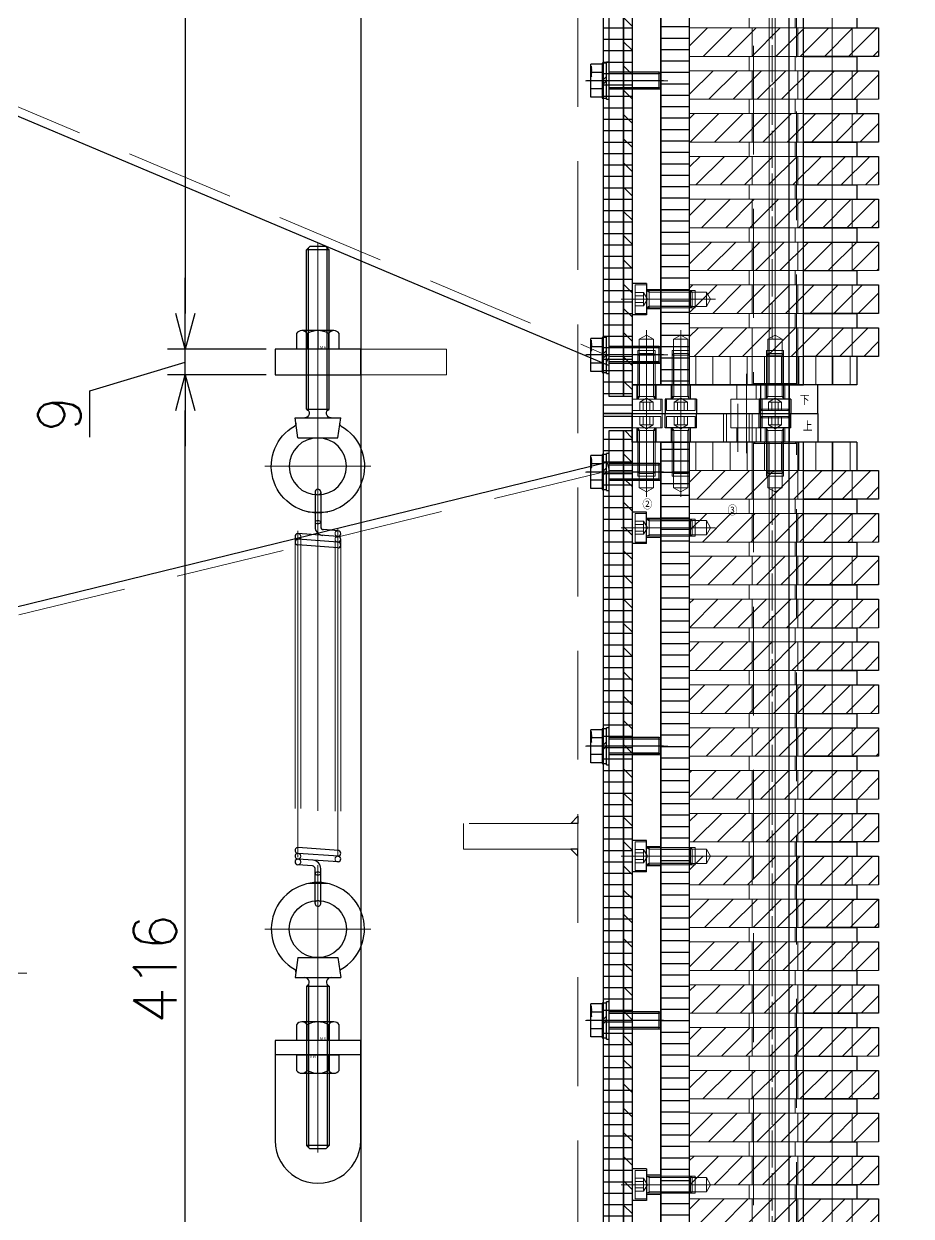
# Model space of a CAD drawing. Header units: millimetres. Extents: x -16130 to 36813, y -8099 to 27484.
# Drawn here: x 16681.5 to 16992, y 19494.7 to 19912.1 of the extents above; entities that cross this region are included whole.
import ezdxf

# ---------------------------------------------------------------- set-up
doc = ezdxf.new("R2010")
doc.units = ezdxf.units.MM
doc.header["$LTSCALE"] = 6
doc.header["$PDMODE"] = 99
doc.header["$PDSIZE"] = 1
for name, pattern in [('CENTER2', [28.575, 19.05, -3.175, 3.175, -3.175]), ('HIDDEN', [9.525, 6.35, -3.175]), ('PHANTOM2', [31.75, 15.875, -3.175, 3.175, -3.175, 3.175, -3.175])]:
    doc.linetypes.add(name, pattern=pattern)
for name, color, linetype, lineweight in [('04_HIDDEN', 2, 'HIDDEN', 13), ('05_CENTER', 4, 'CENTER2', 13), ('06_PHANTOM', 2, 'PHANTOM2', 13), ('08_DIM', 3, 'Continuous', 13)]:
    doc.layers.add(name, color=color, linetype=linetype, lineweight=lineweight)
doc.layers.add('10_DRAFT', color=8, linetype='Continuous', lineweight=0, plot=False)
doc.styles.add('KANJI0', font='txt.shx', dxfattribs={"width": 0.9, "height": 30, "bigfont": 'bigfont'})
doc.styles.add('KSS_TXT', font='txt.shx', dxfattribs={"bigfont": 'extfont2.shx'})
doc.styles.add('KSS_TXT_L', font='txt.shx', dxfattribs={"height": 3, "bigfont": 'extfont2.shx'})
doc.dimstyles.new('KSS_DIM', dxfattribs={"dimtxt": 3, "dimasz": 2.5, "dimexe": 1.25, "dimexo": 0.625, "dimtad": 1, "dimdsep": 46, "dimtxsty": 'KSS_TXT', "dimblk": 'OPEN30', "dimcen": 0, "dimazin": 2, "dimtfac": 0.75, "dimtmove": 0, "dimatfit": 3, "dimldrblk": 'OPEN30', "dimfxl": 1, "dimtolj": 1, "dimarcsym": 0})

# ---------------------------------------------------------------- blocks, each defined once
blk = doc.blocks.new('A$C4AB33B9E_1_1')
at = {"color": 0}
for p, q in [((6.5, 5), (6.5, 10)), ((17.5, 5), (17.5, 10)), ((39.5, 5), (39.5, 10)), ((50.5, 5), (50.5, 10)), ((17.5, 5), (6.5, 5)), ((50.5, 5), (39.5, 5))]:
    blk.add_line(p, q, dxfattribs=at)
blk.add_lwpolyline([(-5, 10), (60, 10), (60, 0), (-5, 0)], close=True, dxfattribs=at)
at = {"layer": '04_HIDDEN'}
for p, q in [((5.5, 5), (5.5, 10)), ((27, 10), (27, 0)), ((28, 10), (28, 0)), ((36, 10), (36, 0)), ((37, 10), (37, 0)), ((5.5, 5), (-5, 5)), ((-3.4, 0), (-3.4, 5)), ((3.4, 0), (3.4, 5)), ((8.6, 0), (8.6, 5)), ((15.4, 0), (15.4, 5)), ((41.6, 0), (41.6, 5)), ((48.4, 0), (48.4, 5))]:
    blk.add_line(p, q, dxfattribs=at)
at = {"layer": '04_HIDDEN', "color": 9}
for p, q in [((39.9, 0), (39.9, 10)), ((50.1, 0), (50.1, 10))]:
    blk.add_line(p, q, dxfattribs=at)
at = {"layer": '05_CENTER'}
for p, q in [((0, 13.86), (0, -3.86)), ((12, 13.86), (12, -3.86)), ((32, 13.39), (32, -3.39)), ((45, 13.86), (45, -3.86))]:
    blk.add_line(p, q, dxfattribs=at)
at = {"layer": '10_DRAFT'}
for p, q in [((35, 13.86), (35, -3.86)), ((29.5, 5), (29.5, 10)), ((40.5, 5), (40.5, 10)), ((40.5, 5), (29.5, 5)), ((31.6, 0), (31.6, 5)), ((38.4, 0), (38.4, 5))]:
    blk.add_line(p, q, dxfattribs=at)
at = {"layer": '10_DRAFT', "style": 'KSS_TXT'}
blk.add_text('上', height=3, dxfattribs=at).set_placement((54.69, 3.84))
blk = doc.blocks.new('A$C60976C3F_1_1')
at = {"color": 0}
for p, q in [((-50.5, 5), (-50.5, 10)), ((-39.5, 5), (-39.5, 10)), ((-17.5, 5), (-17.5, 10)), ((-6.5, 5), (-6.5, 10)), ((-50.5, 5), (-39.5, 5)), ((-17.5, 5), (-6.5, 5))]:
    blk.add_line(p, q, dxfattribs=at)
blk.add_lwpolyline([(5, 10), (-60, 10), (-60, 0), (5, 0)], close=True, dxfattribs=at)
at = {"layer": '04_HIDDEN', "color": 9}
for p, q in [((-50.1, 0), (-50.1, 10)), ((-39.9, 0), (-39.9, 10))]:
    blk.add_line(p, q, dxfattribs=at)
at = {"layer": '04_HIDDEN'}
for p, q in [((-5.5, 5), (-5.5, 10)), ((-48.4, 0), (-48.4, 5)), ((-41.6, 0), (-41.6, 5)), ((-15.4, 0), (-15.4, 5)), ((-8.6, 0), (-8.6, 5)), ((-5.5, 5), (5, 5)), ((-3.4, 0), (-3.4, 5)), ((3.4, 0), (3.4, 5))]:
    blk.add_line(p, q, dxfattribs=at)
at = {"layer": '05_CENTER'}
for p, q in [((-45, 13.86), (-45, -3.86)), ((-12, 13.86), (-12, -3.86)), ((0, 13.86), (0, -3.86))]:
    blk.add_line(p, q, dxfattribs=at)
at = {"layer": '10_DRAFT'}
for p, q in [((-35, 13.86), (-35, -3.86)), ((-40.5, 5), (-40.5, 10)), ((-29.5, 5), (-29.5, 10)), ((-40.5, 5), (-29.5, 5)), ((-38.4, 0), (-38.4, 5)), ((-31.6, 0), (-31.6, 5))]:
    blk.add_line(p, q, dxfattribs=at)
at = {"layer": '10_DRAFT', "style": 'KSS_TXT'}
blk.add_text('下', height=3, rotation=180, dxfattribs=at).set_placement((-53.62, 7))
blk = doc.blocks.new('A$C5D937532_1_1')
at = {"color": 0}
blk.add_lwpolyline([(-43, -405), (7, -405), (7, 0), (-43, 0)], close=True, dxfattribs=at)
at = {"layer": '04_HIDDEN'}
for p, q in [((-39, 0), (-39, -12)), ((-38.5, 0), (-38.5, -16)), ((-33.5, 0), (-33.5, -16)), ((-33, 0), (-33, -12)), ((-6, 0), (-6, -12)), ((-5.5, 0), (-5.5, -16)), ((-0.5, 0), (-0.5, -16)), ((0, 0), (0, -12)), ((-33, -12), (-39, -12)), ((0, -12), (-6, -12)), ((-36, -17.44), (-38.5, -16)), ((-33.5, -16), (-38.5, -16)), ((-33.5, -16), (-36, -17.44)), ((-3, -17.44), (-5.5, -16)), ((-0.5, -16), (-5.5, -16)), ((-0.5, -16), (-3, -17.44)), ((-43, -27), (-31, -27)), ((-43, -27.5), (-27, -27.5)), ((-31, -27), (-31, -33)), ((-27, -27.5), (-25.56, -30)), ((-27, -27.5), (-27, -32.5)), ((-43, -32.5), (-27, -32.5)), ((-43, -33), (-31, -33)), ((-25.56, -30), (-27, -32.5)), ((-43, -142), (-31, -142)), ((-43, -142.5), (-27, -142.5)), ((-31, -142), (-31, -148)), ((-27, -142.5), (-25.56, -145)), ((-27, -142.5), (-27, -147.5)), ((-25.56, -145), (-27, -147.5)), ((-43, -147.5), (-27, -147.5)), ((-43, -148), (-31, -148)), ((-43, -257), (-31, -257)), ((-43, -257.5), (-27, -257.5)), ((-31, -257), (-31, -263)), ((-27, -257.5), (-25.56, -260)), ((-27, -257.5), (-27, -262.5)), ((-43, -262.5), (-27, -262.5)), ((-25.56, -260), (-27, -262.5)), ((-43, -263), (-31, -263)), ((-43, -372), (-31, -372)), ((-43, -372.5), (-27, -372.5)), ((-31, -372), (-31, -378)), ((-27, -372.5), (-25.56, -375)), ((-27, -372.5), (-27, -377.5)), ((-25.56, -375), (-27, -377.5)), ((-43, -377.5), (-27, -377.5)), ((-43, -378), (-31, -378)), ((-36, -387.56), (-38.5, -389)), ((-33.5, -389), (-36, -387.56)), ((-3, -387.56), (-5.5, -389)), ((-0.5, -389), (-3, -387.56)), ((-38.5, -405), (-38.5, -389)), ((-33.5, -389), (-38.5, -389)), ((-33.5, -405), (-33.5, -389)), ((-5.5, -405), (-5.5, -389)), ((-0.5, -389), (-5.5, -389)), ((-0.5, -405), (-0.5, -389)), ((-33, -393), (-39, -393)), ((-39, -405), (-39, -393)), ((-33, -405), (-33, -393)), ((0, -393), (-6, -393)), ((-6, -405), (-6, -393)), ((0, -405), (0, -393))]:
    blk.add_line(p, q, dxfattribs=at)
at = {"layer": '05_CENTER'}
for p, q in [((-36, 2.19), (-36, -19.18)), ((-3, 2.19), (-3, -19.18)), ((-45.19, -30), (-23.82, -30)), ((-45.19, -145), (-23.82, -145)), ((-45.19, -260), (-23.82, -260)), ((-45.19, -375), (-23.82, -375)), ((-36, -407.19), (-36, -385.82)), ((-3, -407.19), (-3, -385.82))]:
    blk.add_line(p, q, dxfattribs=at)
at = {"layer": '10_DRAFT', "style": 'KSS_TXT'}
blk.add_text('③', height=3, dxfattribs=at).set_placement((-19.63, -25.64))
blk = doc.blocks.new('A$C42137086_1_1')
at = {"color": 0}
for p, q in [((0, -24.5), (-5, -24.5)), ((0, -35.5), (0, -24.5)), ((0, -35.5), (-5, -35.5)), ((0, -139.5), (-5, -139.5)), ((0, -150.5), (0, -139.5)), ((0, -150.5), (-5, -150.5)), ((0, -254.5), (-5, -254.5)), ((0, -254.5), (0, -265.5)), ((0, -265.5), (-5, -265.5)), ((0, -369.5), (-5, -369.5)), ((0, -369.5), (0, -380.5)), ((0, -380.5), (-5, -380.5))]:
    blk.add_line(p, q, dxfattribs=at)
blk.add_lwpolyline([(-5, -405), (5, -405), (5, 0), (-5, 0)], close=True, dxfattribs=at)
at = {"layer": '04_HIDDEN'}
for p, q in [((-3, 0), (-3, -12)), ((-2.5, 0), (-2.5, -16)), ((2.5, 0), (2.5, -16)), ((3, 0), (3, -12)), ((3, -12), (-3, -12)), ((0, -17.44), (-2.5, -16)), ((2.5, -16), (-2.5, -16)), ((2.5, -16), (0, -17.44)), ((5, -26.6), (0, -26.6)), ((5, -33.4), (0, -33.4)), ((5, -141.6), (0, -141.6)), ((5, -148.4), (0, -148.4)), ((5, -256.6), (0, -256.6)), ((5, -263.4), (0, -263.4)), ((5, -371.6), (0, -371.6)), ((5, -378.4), (0, -378.4)), ((-2.5, -389), (0, -387.56)), ((0, -387.56), (2.5, -389)), ((-2.5, -405), (-2.5, -389)), ((-2.5, -389), (2.5, -389)), ((2.5, -405), (2.5, -389)), ((-3, -393), (3, -393)), ((-3, -405), (-3, -393)), ((3, -405), (3, -393))]:
    blk.add_line(p, q, dxfattribs=at)
at = {"layer": '04_HIDDEN', "color": 9}
for p, q in [((-5, -7.5), (5, -7.5)), ((-5, -8), (5, -8)), ((-5, -13), (5, -13)), ((-5, -13.5), (5, -13.5)), ((-5, -103.5), (5, -103.5)), ((-5, -104), (5, -104)), ((-5, -109), (5, -109)), ((-5, -109.5), (5, -109.5)), ((-5, -199.5), (5, -199.5)), ((-5, -200), (5, -200)), ((-5, -205), (5, -205)), ((-5, -205.5), (5, -205.5)), ((-5, -295.5), (5, -295.5)), ((-5, -296), (5, -296)), ((-5, -301), (5, -301)), ((-5, -301.5), (5, -301.5)), ((-5, -391.5), (5, -391.5)), ((-5, -392), (5, -392)), ((-5, -397), (5, -397)), ((-5, -397.5), (5, -397.5))]:
    blk.add_line(p, q, dxfattribs=at)
at = {"layer": '05_CENTER'}
for p, q in [((0, 2.19), (0, -19.18)), ((-8.86, -30), (8.86, -30)), ((-8.86, -145), (8.86, -145)), ((-8.86, -260), (8.86, -260)), ((-8.86, -375), (8.86, -375)), ((0, -407.19), (0, -385.82))]:
    blk.add_line(p, q, dxfattribs=at)
at = {"layer": '05_CENTER', "color": 9}
for p, q in [((-7.5, -10.5), (7.5, -10.5)), ((-7.5, -106.5), (7.5, -106.5)), ((-7.5, -202.5), (7.5, -202.5)), ((-7.5, -298.5), (7.5, -298.5)), ((-7.5, -394.5), (7.5, -394.5))]:
    blk.add_line(p, q, dxfattribs=at)
at = {"layer": '10_DRAFT', "style": 'KSS_TXT'}
blk.add_text('②', height=3, dxfattribs=at).set_placement((-1.43, -23.54))
blk = doc.blocks.new('A$C63852907_1_1_1')
at = {"color": 0}
for p, q in [((-4.5, 9), (-5, 8.5)), ((-5, 0), (-5, 8.5)), ((-5, 8.5), (5, 8.5)), ((-4.5, 9), (4.5, 9)), ((4.5, 9), (5, 8.5)), ((5, 8.5), (5, 0)), ((-7.5, -0.5), (7.5, -0.5)), ((-7.5, -404.5), (7.5, -404.5)), ((-5, -405), (-5, -413.5)), ((5, -413.5), (5, -405)), ((-4.5, -414), (-5, -413.5)), ((-5, -413.5), (5, -413.5)), ((-4.5, -414), (4.5, -414)), ((4.5, -414), (5, -413.5))]:
    blk.add_line(p, q, dxfattribs=at)
blk.add_lwpolyline([(-7, -405), (7, -405), (7.5, -404.5), (7.5, -0.5), (7, 0), (-7, 0), (-7.5, -0.5), (-7.5, -404.5)], close=True, dxfattribs=at)
at = {"layer": '05_CENTER'}
blk.add_line((0, 12.86), (0, -417.86), dxfattribs=at)
blk = doc.blocks.new('CBS6-16b_1_1_1')
at = {"color": 0}
for p, q in [((-4, 5), (-4, -5)), ((0, 5), (-4, 5)), ((0, 5), (0, -5)), ((0, 3), (15.46, 3)), ((0.06, 3), (1, 2.46)), ((1, 3), (1, -3)), ((1, 2.46), (16, 2.46)), ((15.46, 3), (15.46, -3)), ((15.46, 3), (16, 2.46)), ((16, 2.46), (16, -2.46)), ((0, -3), (15.46, -3)), ((0.06, -3), (1, -2.46)), ((1, -2.46), (16, -2.46)), ((15.46, -3), (16, -2.46)), ((0, -5), (-4, -5))]:
    blk.add_line(p, q, dxfattribs=at)
at = {"layer": '04_HIDDEN', "color": 0}
for p, q in [((-1, 2.31), (-4, 2.31)), ((-4, 1.15), (-1, 1.15)), ((-1, 2.31), (0.33, 0)), ((-1, 2.31), (-1, -2.31)), ((-4, -1.15), (-1, -1.15)), ((-4, -2.31), (-1, -2.31)), ((0.33, 0), (-1, -2.31))]:
    blk.add_line(p, q, dxfattribs=at)
at = {"layer": '05_CENTER', "color": 0}
blk.add_line((-4.82, 0), (16.83, 0), dxfattribs=at)
blk = doc.blocks.new('A$C0825307D_1_1')
for name, p in [('A$C4AB33B9E_1_1', (5, 202.5)), ('A$C42137086_1_1', (5, 202.5)), ('A$C5D937532_1_1', (53, 202.5))]:
    blk.add_blockref(name, p)
at = {"rotation": 180}
blk.add_blockref('A$C60976C3F_1_1', (5, -202.5), dxfattribs=at)
at = {"layer": '04_HIDDEN'}
blk.add_blockref('A$C63852907_1_1_1', (50, 202.5), dxfattribs=at)
at = {"layer": '04_HIDDEN', "color": 4}
for p, rotation in [((5, 207.5), 270), ((17, 207.5), 270), ((50, 207.5), 270), ((5, -207.5), 90), ((17, -207.5), 90), ((50, -207.5), 90)]:
    blk.add_blockref('CBS6-16b_1_1_1', p, dxfattribs=dict(at, rotation=rotation))
for p in [(5, 172.5), (5, 57.5), (5, -57.5), (5, -172.5)]:
    blk.add_blockref('CBS6-16b_1_1_1', p, dxfattribs=at)
blk = doc.blocks.new('A$C75237A7E_1_1')
h = blk.add_hatch()
h.set_pattern_fill('_USER', color=3, scale=6, angle=90, pattern_type=0)
h.set_pattern_definition([(90, (-9729.3424, -24487.993), (-6, 4e-16), [])])
h.paths.add_polyline_path([(29.63, 10), (21, 10), (21, 0), (29.63, 0)])
h.paths.add_polyline_path([(21, 10), (8, 10), (8, 0), (21, 0)])
h.paths.add_polyline_path([(8, 10), (0, 10), (0, 0), (8, 0)])
h.paths.add_polyline_path([(0, 10), (-1, 10), (-1, 0), (0, 0)])
h.paths.add_polyline_path([(-1, 10), (-8, 10), (-8, 0), (-1, 0)])
h.paths.add_polyline_path([(-8, 10), (-29, 10), (-29, 0), (-8, 0)])
at = {"color": 0}
blk.add_line((21, 10), (21, 0), dxfattribs=at)
blk.add_lwpolyline([(-29, 10), (29.63, 10), (29.63, 0), (-29, 0)], close=True, dxfattribs=at)
at = {"layer": '04_HIDDEN'}
for p, q in [((-7, 10), (-7, 0)), ((9, 10), (9, 0))]:
    blk.add_line(p, q, dxfattribs=at)
at = {"layer": '04_HIDDEN', "color": 9}
blk.add_line((-1, 10), (-1, 0), dxfattribs=at)
at = {"layer": '05_CENTER'}
blk.add_line((1, 15), (1, -5), dxfattribs=at)
blk = doc.blocks.new('A$C43D50A63_1_1')
h = blk.add_hatch()
h.set_pattern_fill('_USER', color=3, scale=6, angle=45, pattern_type=0)
h.set_pattern_definition([(45, (-8147.3205, -26429.961), (-4.2426407, 4.2426407), [])])
h.paths.add_polyline_path([(-8, 10), (-29, 10), (-29, 0), (-8, 0)])
h.paths.add_polyline_path([(-1, 10), (-8, 10), (-8, 0), (-1, 0)])
h.paths.add_polyline_path([(0, 10), (-1, 10), (-1, 0), (0, 0)])
h.paths.add_polyline_path([(8, 10), (0, 10), (0, 0), (8, 0)])
h.paths.add_polyline_path([(21, 10), (8, 10), (8, 0), (21, 0)])
h.paths.add_polyline_path([(29.23, 10), (21, 10), (21, 0), (29.23, 0)])
h.paths.add_polyline_path([(37.26, 10), (29.23, 10), (29.23, 0), (37.26, 0)])
at = {"color": 0}
blk.add_line((21, 10), (21, 0), dxfattribs=at)
blk.add_lwpolyline([(-29, 10), (37.26, 10), (37.26, 0), (-29, 0)], close=True, dxfattribs=at)
at = {"layer": '04_HIDDEN'}
for p, q in [((-7, 10), (-7, 0)), ((9, 10), (9, 0))]:
    blk.add_line(p, q, dxfattribs=at)
at = {"layer": '04_HIDDEN', "color": 9}
for p, q in [((-1, 10), (-1, 0)), ((28, 10), (28, 0))]:
    blk.add_line(p, q, dxfattribs=at)
at = {"layer": '05_CENTER'}
blk.add_line((1, 15.5), (1, -5.5), dxfattribs=at)
blk = doc.blocks.new('A$C4F4128C7_1_1')
at = {"color": 0}
blk.add_line((21, 5), (21, 0), dxfattribs=at)
blk.add_lwpolyline([(-29, 5), (29.63, 5), (29.63, 0), (-29, 0)], close=True, dxfattribs=at)
at = {"layer": '04_HIDDEN'}
for p, q in [((-8, 5), (-8, 0)), ((8, 5), (8, 0))]:
    blk.add_line(p, q, dxfattribs=at)
at = {"layer": '04_HIDDEN', "color": 9}
blk.add_line((-1, 5), (-1, 0), dxfattribs=at)
at = {"layer": '05_CENTER'}
blk.add_line((0, 9), (0, -4), dxfattribs=at)
blk = doc.blocks.new('A$C574158FF_1_1_1')
h = blk.add_hatch()
h.set_pattern_fill('_USER', color=3, scale=4, pattern_type=0)
h.set_pattern_definition([(0, (112.774, 139.052), (0, 4), [])])
h.paths.add_polyline_path([(10, 0), (0, 0), (0, -405), (10, -405)])
at = {"color": 3}
blk.add_lwpolyline([(10, 0), (0, 0), (0, -405), (10, -405)], close=True, dxfattribs=at)
blk = doc.blocks.new('A$C2D3A72E1_1_1')
for p, q in [((68.63, 202.5), (50, 202.5)), ((68.63, 202.5), (68.63, 192.5)), ((50, 192.5), (76.26, 192.5)), ((76.26, 192.5), (76.26, 182.5)), ((50, 182.5), (68.63, 182.5)), ((76.26, 182.5), (50, 182.5)), ((68.63, 182.5), (68.63, 177.5)), ((50, 177.5), (76.26, 177.5)), ((76.26, 177.5), (76.26, 167.5)), ((50, 167.5), (68.63, 167.5)), ((68.63, 167.5), (68.63, 162.5)), ((50, 162.5), (76.26, 162.5)), ((76.26, 162.5), (76.26, 152.5)), ((50, 152.5), (68.63, 152.5)), ((76.26, 152.5), (50, 152.5)), ((68.63, 152.5), (68.63, 147.5)), ((50, 147.5), (76.26, 147.5)), ((76.26, 147.5), (76.26, 137.5)), ((50, 137.5), (68.63, 137.5)), ((68.63, 137.5), (68.63, 132.5)), ((50, 132.5), (76.26, 132.5)), ((76.26, 132.5), (76.26, 122.5)), ((50, 122.5), (68.63, 122.5)), ((76.26, 122.5), (50, 122.5)), ((68.63, 122.5), (68.63, 117.5)), ((50, 117.5), (76.26, 117.5)), ((76.26, 117.5), (76.26, 107.5)), ((50, 107.5), (68.63, 107.5)), ((68.63, 107.5), (68.63, 102.5)), ((50, 102.5), (76.26, 102.5)), ((76.26, 102.5), (76.26, 92.5)), ((50, 92.5), (68.63, 92.5)), ((76.26, 92.5), (50, 92.5)), ((68.63, 92.5), (68.63, 87.5)), ((50, 87.5), (76.26, 87.5)), ((76.26, 87.5), (76.26, 77.5)), ((50, 77.5), (68.63, 77.5)), ((68.63, 77.5), (68.63, 72.5)), ((50, 72.5), (76.26, 72.5)), ((76.26, 72.5), (76.26, 62.5)), ((50, 62.5), (68.63, 62.5)), ((76.26, 62.5), (50, 62.5)), ((68.63, 62.5), (68.63, 57.5)), ((50, 57.5), (76.26, 57.5)), ((76.26, 57.5), (76.26, 47.5)), ((50, 47.5), (68.63, 47.5)), ((68.63, 47.5), (68.63, 42.5)), ((50, 42.5), (76.26, 42.5)), ((76.26, 42.5), (76.26, 32.5)), ((50, 32.5), (68.63, 32.5)), ((76.26, 32.5), (50, 32.5)), ((68.63, 32.5), (68.63, 27.5)), ((50, 27.5), (76.26, 27.5)), ((76.26, 27.5), (76.26, 17.5)), ((50, 17.5), (68.63, 17.5)), ((68.63, 17.5), (68.63, 12.5)), ((50, 12.5), (76.26, 12.5)), ((76.26, 12.5), (76.26, 2.5)), ((50, 2.5), (68.63, 2.5)), ((76.26, 2.5), (50, 2.5)), ((68.63, 2.5), (68.63, -2.5)), ((50, -2.5), (76.26, -2.5)), ((76.26, -2.5), (76.26, -12.5)), ((50, -12.5), (68.63, -12.5)), ((68.63, -12.5), (68.63, -17.5)), ((50, -17.5), (76.26, -17.5)), ((76.26, -17.5), (76.26, -27.5)), ((50, -27.5), (68.63, -27.5)), ((76.26, -27.5), (50, -27.5)), ((68.63, -27.5), (68.63, -32.5)), ((50, -32.5), (76.26, -32.5)), ((76.26, -32.5), (76.26, -42.5)), ((50, -42.5), (68.63, -42.5)), ((68.63, -42.5), (68.63, -47.5)), ((50, -47.5), (76.26, -47.5)), ((76.26, -47.5), (76.26, -57.5)), ((50, -57.5), (68.63, -57.5)), ((76.26, -57.5), (50, -57.5)), ((68.63, -57.5), (68.63, -62.5)), ((50, -62.5), (76.26, -62.5)), ((76.26, -62.5), (76.26, -72.5)), ((50, -72.5), (68.63, -72.5)), ((68.63, -72.5), (68.63, -77.5)), ((50, -77.5), (76.26, -77.5)), ((76.26, -77.5), (76.26, -87.5)), ((50, -87.5), (68.63, -87.5)), ((76.26, -87.5), (50, -87.5)), ((68.63, -87.5), (68.63, -92.5)), ((50, -92.5), (76.26, -92.5)), ((76.26, -92.5), (76.26, -102.5)), ((50, -102.5), (68.63, -102.5)), ((68.63, -102.5), (68.63, -107.5)), ((50, -107.5), (76.26, -107.5)), ((76.26, -107.5), (76.26, -117.5)), ((50, -117.5), (68.63, -117.5)), ((76.26, -117.5), (50, -117.5)), ((68.63, -117.5), (68.63, -122.5)), ((50, -122.5), (76.26, -122.5)), ((76.26, -122.5), (76.26, -132.5)), ((50, -132.5), (68.63, -132.5)), ((68.63, -132.5), (68.63, -137.5)), ((50, -137.5), (76.26, -137.5)), ((76.26, -137.5), (76.26, -147.5)), ((50, -147.5), (68.63, -147.5)), ((76.26, -147.5), (50, -147.5)), ((68.63, -147.5), (68.63, -152.5)), ((50, -152.5), (76.26, -152.5)), ((76.26, -152.5), (76.26, -162.5)), ((50, -162.5), (68.63, -162.5)), ((68.63, -162.5), (68.63, -167.5)), ((50, -167.5), (76.26, -167.5)), ((76.26, -167.5), (76.26, -177.5)), ((50, -177.5), (68.63, -177.5)), ((76.26, -177.5), (50, -177.5)), ((68.63, -177.5), (68.63, -182.5)), ((50, -182.5), (76.26, -182.5)), ((76.26, -182.5), (76.26, -192.5)), ((76.26, -192.5), (50, -192.5)), ((68.63, -192.5), (68.63, -202.5)), ((68.63, -202.5), (50, -202.5))]:
    blk.add_line(p, q)
at = {"xscale": -1}
blk.add_blockref('A$C574158FF_1_1_1', (10, 202.5), dxfattribs=at)
at = {"layer": '04_HIDDEN'}
for name, p in [('A$C75237A7E_1_1', (39, 192.5)), ('A$C43D50A63_1_1', (39, 182.5)), ('A$C4F4128C7_1_1', (39, 177.5)), ('A$C43D50A63_1_1', (39, 167.5)), ('A$C4F4128C7_1_1', (39, 162.5)), ('A$C43D50A63_1_1', (39, 152.5)), ('A$C4F4128C7_1_1', (39, 147.5)), ('A$C43D50A63_1_1', (39, 137.5)), ('A$C4F4128C7_1_1', (39, 132.5)), ('A$C43D50A63_1_1', (39, 122.5)), ('A$C4F4128C7_1_1', (39, 117.5)), ('A$C43D50A63_1_1', (39, 107.5)), ('A$C4F4128C7_1_1', (39, 102.5)), ('A$C43D50A63_1_1', (39, 92.5)), ('A$C4F4128C7_1_1', (39, 87.5)), ('A$C43D50A63_1_1', (39, 77.5)), ('A$C4F4128C7_1_1', (39, 72.5)), ('A$C43D50A63_1_1', (39, 62.5)), ('A$C4F4128C7_1_1', (39, 57.5)), ('A$C43D50A63_1_1', (39, 47.5)), ('A$C4F4128C7_1_1', (39, 42.5)), ('A$C43D50A63_1_1', (39, 32.5)), ('A$C4F4128C7_1_1', (39, 27.5)), ('A$C43D50A63_1_1', (39, 17.5)), ('A$C4F4128C7_1_1', (39, 12.5)), ('A$C43D50A63_1_1', (39, 2.5)), ('A$C4F4128C7_1_1', (39, -2.5)), ('A$C43D50A63_1_1', (39, -12.5)), ('A$C4F4128C7_1_1', (39, -17.5)), ('A$C43D50A63_1_1', (39, -27.5)), ('A$C4F4128C7_1_1', (39, -32.5)), ('A$C43D50A63_1_1', (39, -42.5)), ('A$C4F4128C7_1_1', (39, -47.5)), ('A$C43D50A63_1_1', (39, -57.5)), ('A$C4F4128C7_1_1', (39, -62.5)), ('A$C43D50A63_1_1', (39, -72.5)), ('A$C4F4128C7_1_1', (39, -77.5)), ('A$C43D50A63_1_1', (39, -87.5)), ('A$C4F4128C7_1_1', (39, -92.5)), ('A$C43D50A63_1_1', (39, -102.5)), ('A$C4F4128C7_1_1', (39, -107.5)), ('A$C43D50A63_1_1', (39, -117.5)), ('A$C4F4128C7_1_1', (39, -122.5)), ('A$C43D50A63_1_1', (39, -132.5)), ('A$C4F4128C7_1_1', (39, -137.5)), ('A$C43D50A63_1_1', (39, -147.5)), ('A$C4F4128C7_1_1', (39, -152.5)), ('A$C43D50A63_1_1', (39, -162.5)), ('A$C4F4128C7_1_1', (39, -167.5)), ('A$C43D50A63_1_1', (39, -177.5)), ('A$C4F4128C7_1_1', (39, -182.5)), ('A$C43D50A63_1_1', (39, -192.5)), ('A$C75237A7E_1_1', (39, -202.5))]:
    blk.add_blockref(name, p, dxfattribs=at)
blk = doc.blocks.new('A$C7E6C0F0D_1_1')
for name, p in [('A$C0825307D_1_1', (0, 0)), ('A$C2D3A72E1_1_1', (10, 0))]:
    blk.add_blockref(name, p)
blk = doc.blocks.new('A$C21800152_1_1')
for points in [[(-45, -2292), (-45, -2320), (-47, -2322), (-135, -2322), (-135, 43), (-30, 43)], [(15, -107), (15, -2129)]]:
    blk.add_lwpolyline(points)
at = {"color": 0}
blk.add_lwpolyline([(15, -1342), (45, -1342), (45, -1351), (15, -1351)], close=True, dxfattribs=at)
at = {"color": 3}
for points in [[(-61, -1508), (-58.5, -1508), (-58.5, -1508), (-61, -1505.5)], [(-61, -1517), (-58.5, -1517), (-58.5, -1517), (-61, -1519.5)]]:
    blk.add_lwpolyline(points, close=True, dxfattribs=at)
at = {"layer": '04_HIDDEN'}
for p, q in [((26, -1351), (26, -1342)), ((26.75, -1351), (26.75, -1342)), ((33.25, -1351), (33.25, -1342)), ((34, -1351), (34, -1342))]:
    blk.add_line(p, q, dxfattribs=at)
for points in [[(-61, -2229), (-70, -2229), (-70, -76), (-61, -76)], [(15, -1351), (-15, -1351), (-15, -1342), (15, -1342)], [(-21, -1517), (-61, -1517), (-61, -1508), (-21, -1508)]]:
    blk.add_lwpolyline(points, close=True, dxfattribs=at)
at = {"layer": '05_CENTER'}
blk.add_line((30, -1337.71), (30, -1355.59), dxfattribs=at)
blk = doc.blocks.new('A$C495357C8_1_1')
h = blk.add_hatch()
h.set_pattern_fill('_USER', color=3, scale=4, pattern_type=0)
h.set_pattern_definition([(0, (-21691.6393, -19941.3557), (0, 4), [])])
h.paths.add_polyline_path([(-10, -425), (0, -425), (0, 0), (-10, 0)])
at = {"color": 3}
blk.add_lwpolyline([(0, 0), (-10, 0), (-10, -425), (0, -425)], close=True, dxfattribs=at)
blk = doc.blocks.new('A$C62F33C97_1_1')
at = {"xscale": -1}
for name, p in [('A$C21800152_1_1', (-80, 89.5)), ('A$C495357C8_1_1', (-10, -850)), ('A$C495357C8_1_1', (-10, -1275))]:
    blk.add_blockref(name, p, dxfattribs=at)
blk = doc.blocks.new('A$C402D1A1D_1_1')
at = {"color": 0}
for p, q in [((-7.03, -10), (-8, -17)), ((-7.03, -10), (7.03, -10)), ((7.03, -10), (8, -17)), ((-8, -17), (8, -17)), ((-4, -20), (4, -20)), ((-4, -20), (-4, -75.8)), ((-3.25, -19.37), (-3.25, -76.55)), ((3.25, -19.37), (3.25, -76.55)), ((4, -20), (4, -75.8)), ((4, -75.8), (-4, -75.8)), ((-4, -75.8), (-2.8, -77)), ((2.8, -77), (-2.8, -77)), ((4, -75.8), (2.8, -77))]:
    blk.add_line(p, q, dxfattribs=at)
blk.add_circle((0, 0), 10, dxfattribs=at)
for centre, radius, start, end in [((0, 0), 16.3, 300.1827, 239.8173), ((-8.7, -14.95), 1, 352.0928, 59.8173), ((8.7, -14.95), 1, 120.1827, 187.9072), ((-4.55, -18.55), 1.55, 290.7723, 91.8476), ((4.55, -18.55), 1.55, 88.1524, 249.2277)]:
    blk.add_arc(centre, radius, start, end, dxfattribs=at)
at = {"layer": '05_CENTER', "color": 0}
for p, q in [((0, 18.59), (0, -78.27)), ((-18.59, 0), (18.59, 0))]:
    blk.add_line(p, q, dxfattribs=at)
blk = doc.blocks.new('M8Nu_1_1_1_1')
at = {"color": 0}
for p, q in [((-7.5, 5.5), (-7.5, 0)), ((-7.5, 5.5), (-7.5, 0)), ((5.62, 6.5), (-5.62, 6.5)), ((5.62, 6.5), (-5.62, 6.5)), ((-3.75, 0), (-3.75, 5.5)), ((-3.75, 0), (-3.75, 5.5)), ((3.75, 5.5), (3.75, 0)), ((3.75, 5.5), (3.75, 0)), ((7.5, 0), (7.5, 5.5)), ((7.5, 0), (7.5, 5.5)), ((7.5, 0), (-7.5, 0))]:
    blk.add_line(p, q, dxfattribs=at)
at = {"color": 0, "linetype": 'CENTER2'}
blk.add_line((0, 6.5), (0, 0), dxfattribs=at)
at = {"color": 0}
for centre, radius, start, end in [((-5.62, 4.25), 2.25, 33.626, 146.374), ((-5.62, 4.25), 2.25, 33.626, 146.374), ((0, -1), 7.5, 60, 120), ((5.62, 4.25), 2.25, 33.626, 146.374)]:
    blk.add_arc(centre, radius, start, end, dxfattribs=at)
at = {"layer": '10_DRAFT', "style": 'KANJI0', "width": 0.82}
blk.add_text('Ｍ８', height=1, dxfattribs=at).set_placement((0.71, -0.03))
blk = doc.blocks.new('AWS16-100g_1_1')
at = {"color": 0}
for p, q in [((-129.85, 1.93), (-129.48, 7.07)), ((-128.48, -7.07), (-127.48, 6.93)), ((-126.49, -7.21), (-125.48, 6.93)), ((-124.49, -7.21), (-123.48, 6.93)), ((-18.52, -6.93), (-17.52, 7.07)), ((-16.52, -6.93), (-15.52, 7.07)), ((-14.52, -6.93), (-13.52, 7.03)), ((-143, 1), (-130.84, 1)), ((1, 1), (-11.16, 1)), ((-143, -1), (-130.84, -1)), ((-12.52, -7.07), (-12.15, -1.93)), ((1, -1), (-11.16, -1))]:
    blk.add_line(p, q, dxfattribs=at)
for centre, radius, start, end in [((-128.48, 7), 1, 355.9144, 175.9144), ((-126.48, 7), 1, 355.9144, 180), ((-124.48, 7), 1, 355.9144, 180), ((-16.52, 7), 1, 4.0856, 184.0856), ((-14.52, 7), 1, 4.0856, 184.0856), ((-143, 0), 1, 94.0856, 274.0856), ((-130.84, 2), 1, 270, 355.9144), ((-130.84, 2), 3, 270, 355.9144), ((-11.16, -2), 3, 90, 175.9144), ((1, 0), 1, 274.0856, 94.0856), ((-11.16, -2), 1, 90, 175.9144), ((-127.48, -7), 1, 184.0856, 4.0856), ((-125.48, -7), 1, 184.0856, 4.0856), ((-17.52, -7), 1, 175.9144, 355.9144), ((-15.52, -7), 1, 175.9144, 355.9144), ((-13.52, -7), 1, 175.9144, 355.9144)]:
    blk.add_arc(centre, radius, start, end, dxfattribs=at)
at = {"color": 0, "extrusion": (0, 0, -1)}
blk.add_ellipse((-132.5, 0), major_axis=(0, 1), ratio=0.5, start_param=3.141593, end_param=9.424778, dxfattribs=at)
blk.add_ellipse((-9.5, 0), major_axis=(0, 1), ratio=0.5, dxfattribs=at)
at = {"layer": '04_HIDDEN', "color": 0}
for centre, start, end in [((-128.48, 7), 175.9144, 355.9144), ((-126.48, 7), 175.9144, 0), ((-14.52, 7), 184.0856, 4.0856), ((-143, 0), 274.0856, 94.0856), ((1, 0), 94.0856, 274.0856), ((-127.48, -7), 4.0856, 184.0856), ((-15.52, -7), 355.9144, 175.9144), ((-13.52, -7), 355.9144, 175.9144)]:
    blk.add_arc(centre, 1, start, end, dxfattribs=at)
at = {"layer": '05_CENTER', "color": 0}
for p, q in [((-12.52, 7), (-130.48, 7)), ((3.75, 0), (-145.75, 0)), ((-136, -3.54), (-136, 3.54)), ((-6, 3.54), (-6, -3.54)), ((-11.83, -7), (-130, -7))]:
    blk.add_line(p, q, dxfattribs=at)
at = {"layer": '06_PHANTOM', "color": 0}
for p, q in [((-14.52, 8), (-126.48, 8)), ((-14.52, 6), (-126.48, 6)), ((-15.52, -6), (-127.48, -6)), ((-15.52, -8), (-127.48, -8))]:
    blk.add_line(p, q, dxfattribs=at)
blk = doc.blocks.new('A$C0B482DEA_1_1')
at = {"color": 4, "xscale": -1, "rotation": 180}
blk.add_blockref('A$C402D1A1D_1_1', (0, -41), dxfattribs=at)
for p in [(0, 0), (0, -242)]:
    blk.add_blockref('M8Nu_1_1_1_1', p)
at = {"color": 4, "rotation": 90}
blk.add_blockref('AWS16-100g_1_1', (0, -51.02), dxfattribs=at)
at = {"color": 4}
blk.add_blockref('A$C402D1A1D_1_1', (0, -203), dxfattribs=at)
at = {"rotation": 180}
blk.add_blockref('M8Nu_1_1_1_1', (0, -247), dxfattribs=at)
blk = doc.blocks.new('_Open30')
at = {"color": 0, "linetype": 'ByBlock', "lineweight": -2}
for p, q in [((-1, 0.268), (0, 0)), ((0, 0), (-1, -0.268)), ((0, 0), (-1, 0))]:
    blk.add_line(p, q, dxfattribs=at)
blk = doc.blocks.new('*D2809')
at = {"layer": '08_DIM', "color": 0, "lineweight": -2, "transparency": 16777216}
for p, q in [((16766.26, 20214.22), (16731.73, 20214.22)), ((16737.98, 20201.72), (16737.98, 19810.72)), ((16766.26, 19798.22), (16731.73, 19798.22))]:
    blk.add_line(p, q, dxfattribs=at)
at = {"layer": 'Defpoints', "color": 0, "transparency": 16777216}
for p in [(16769.38, 20214.22), (16737.98, 19798.22), (16769.38, 19798.22)]:
    blk.add_point(p, dxfattribs=at)
at = {"layer": '08_DIM', "color": 0, "lineweight": -2, "transparency": 16777216, "xscale": 12.5, "yscale": 12.5, "zscale": 12.5}
for p, rotation in [((16737.98, 20214.22), 90), ((16737.98, 19798.22), 270)]:
    blk.add_blockref('_Open30', p, dxfattribs=dict(at, rotation=rotation))
at = {"layer": '08_DIM', "color": 0, "transparency": 16777216, "insert": (16727.35, 20006.22), "char_height": 15, "attachment_point": 5, "rotation": 90, "style": 'KSS_TXT'}
blk.add_mtext('\\A1;416', dxfattribs=at)
blk = doc.blocks.new('*D2810')
at = {"layer": '08_DIM', "color": 0, "lineweight": -2, "transparency": 16777216}
for p, q in [((16766.26, 19789.22), (16731.73, 19789.22)), ((16737.98, 19385.72), (16737.98, 19776.72)), ((16766.26, 19373.22), (16731.73, 19373.22))]:
    blk.add_line(p, q, dxfattribs=at)
at = {"layer": 'Defpoints', "color": 0, "transparency": 16777216}
for p in [(16737.98, 19789.22), (16769.38, 19789.22), (16769.38, 19373.22)]:
    blk.add_point(p, dxfattribs=at)
at = {"layer": '08_DIM', "color": 0, "lineweight": -2, "transparency": 16777216, "xscale": 12.5, "yscale": 12.5, "zscale": 12.5}
for p, rotation in [((16737.98, 19789.22), 90), ((16737.98, 19373.22), 270)]:
    blk.add_blockref('_Open30', p, dxfattribs=dict(at, rotation=rotation))
at = {"layer": '08_DIM', "color": 0, "transparency": 16777216, "insert": (16727.35, 19581.22), "char_height": 15, "attachment_point": 5, "rotation": 90, "style": 'KSS_TXT'}
blk.add_mtext('\\A1;416', dxfattribs=at)
blk = doc.blocks.new('*D2814')
at = {"layer": '08_DIM', "color": 0, "lineweight": -2, "transparency": 16777216}
for p, q in [((16737.98, 19810.72), (16737.98, 19823.22)), ((16766.26, 19798.22), (16731.73, 19798.22)), ((16737.98, 19789.22), (16737.98, 19798.22)), ((16704.54, 19783.69), (16737.98, 19793.72)), ((16766.26, 19789.22), (16731.73, 19789.22)), ((16704.54, 19767.44), (16704.54, 19783.69)), ((16737.98, 19776.72), (16737.98, 19764.22))]:
    blk.add_line(p, q, dxfattribs=at)
at = {"layer": 'Defpoints', "color": 0, "transparency": 16777216}
for p in [(16737.98, 19798.22), (16769.38, 19798.22), (16769.38, 19789.22)]:
    blk.add_point(p, dxfattribs=at)
at = {"layer": '08_DIM', "color": 0, "lineweight": -2, "transparency": 16777216, "xscale": 12.5, "yscale": 12.5, "zscale": 12.5}
for p, rotation in [((16737.98, 19798.22), 270), ((16737.98, 19789.22), 90)]:
    blk.add_blockref('_Open30', p, dxfattribs=dict(at, rotation=rotation))
at = {"layer": '08_DIM', "color": 0, "transparency": 16777216, "insert": (16693.92, 19775.56), "char_height": 15, "attachment_point": 5, "rotation": 90, "style": 'KSS_TXT'}
blk.add_mtext('\\A1;9', dxfattribs=at)
blk = doc.blocks.new('*D3091')
at = {"layer": '08_DIM', "color": 0, "lineweight": -2, "transparency": 16777216}
for p, q in [((16867.51, 21298.22), (17273.28, 21298.22)), ((17267.03, 21285.72), (17267.03, 18718.72)), ((17234.56, 18706.22), (17273.28, 18706.22))]:
    blk.add_line(p, q, dxfattribs=at)
at = {"layer": 'Defpoints', "color": 0, "transparency": 16777216}
for p in [(16864.38, 21298.22), (17231.43, 18706.22), (17267.03, 18706.22)]:
    blk.add_point(p, dxfattribs=at)
at = {"layer": '08_DIM', "color": 0, "lineweight": -2, "transparency": 16777216, "xscale": 12.5, "yscale": 12.5, "zscale": 12.5}
for p, rotation in [((17267.03, 21298.22), 90), ((17267.03, 18706.22), 270)]:
    blk.add_blockref('_Open30', p, dxfattribs=dict(at, rotation=rotation))
at = {"layer": '08_DIM', "color": 0, "transparency": 16777216, "insert": (17256.39, 20002.22), "char_height": 15, "attachment_point": 5, "rotation": 90, "style": 'KSS_TXT'}
blk.add_mtext('\\A1;2592', dxfattribs=at)
blk = doc.blocks.new('*D3101')
at = {"layer": '08_DIM', "color": 0, "lineweight": -2, "transparency": 16777216}
for p, q in [((16962.51, 21050.72), (17206.47, 21050.72)), ((17200.22, 21038.22), (17200.22, 18938.22)), ((16962.51, 18925.72), (17206.47, 18925.72))]:
    blk.add_line(p, q, dxfattribs=at)
at = {"layer": 'Defpoints', "color": 0, "transparency": 16777216}
for p in [(16959.38, 21050.72), (16959.38, 18925.72), (17200.22, 18925.72)]:
    blk.add_point(p, dxfattribs=at)
at = {"layer": '08_DIM', "color": 0, "lineweight": -2, "transparency": 16777216, "xscale": 12.5, "yscale": 12.5, "zscale": 12.5}
for p, rotation in [((17200.22, 21050.72), 90), ((17200.22, 18925.72), 270)]:
    blk.add_blockref('_Open30', p, dxfattribs=dict(at, rotation=rotation))
at = {"layer": '08_DIM', "color": 0, "transparency": 16777216, "insert": (17189.58, 19988.22), "char_height": 15, "attachment_point": 5, "rotation": 90, "style": 'KSS_TXT'}
blk.add_mtext('\\A1;2125', dxfattribs=at)
blk = doc.blocks.new('A$C3DDA7359_1_1')
at = {"color": 0}
for p, q in [((-5.77, 2.5), (-5.77, 6.5)), ((-5.77, 6.5), (5.77, 6.5)), ((-2.89, 2.5), (-2.89, 6.5)), ((2.89, 2.5), (2.89, 6.5)), ((5.77, 2.5), (5.77, 6.5)), ((-6.5, 1), (6.5, 1)), ((-6.5, 1), (-6.5, 0)), ((-6.1, 2.5), (-6.1, 1)), ((6.1, 2.5), (-6.1, 2.5)), ((0, 1), (-1.5, 2.5)), ((0, 2.5), (1.5, 1)), ((6.1, 1), (6.1, 2.5)), ((6.5, 0), (6.5, 1)), ((-6.5, 0), (6.5, 0))]:
    blk.add_line(p, q, dxfattribs=at)
at = {"color": 0, "linetype": 'CENTER2'}
blk.add_line((0, -19), (0, 8), dxfattribs=at)
at = {"color": 0, "linetype": 'HIDDEN'}
for p, q in [((-3, -17.5), (-3, 0)), ((-2.46, -17.5), (-2.46, 0)), ((2.46, -17.5), (2.46, 0)), ((3, -17.5), (3, 0)), ((-3, -17.5), (3, -17.5))]:
    blk.add_line(p, q, dxfattribs=at)
at = {"layer": '10_DRAFT', "style": 'KSS_TXT_L'}
blk.add_text('BT-M6x20L,SW,PW', height=0.3, dxfattribs=at).set_placement((1.37, 6.16))
blk = doc.blocks.new('A$C30B32F76_1_1')
at = {"color": 0}
blk.add_line((-15, -12), (-45, -12), dxfattribs=at)
blk.add_lwpolyline([(-15, -7), (-45, -7), (-45, -42, 1.000008), (-15, -42)], format="xyb", close=True, dxfattribs=at)
at = {"layer": '05_CENTER'}
blk.add_line((-30, -2), (-30, -17), dxfattribs=at)
blk = doc.blocks.new('A$C4DCA1887_1_1')
at = {"color": 0}
for radius in [15, 13.22, 12.06]:
    blk.add_circle((0, 0), radius, dxfattribs=at)
at = {"layer": '05_CENTER'}
for p, q in [((0, -21.19), (0, 21.19)), ((21.19, 0), (-21.19, 0))]:
    blk.add_line(p, q, dxfattribs=at)
blk = doc.blocks.new('A$C684FA84F')
at = {"color": 0}
for p, q in [((-490, 77), (-5.71, 195.41)), ((-490, 9), (-6.17, -195.26))]:
    blk.add_line(p, q, dxfattribs=at)
for points in [[(0, -206.5), (-5, -206.5), (-5, 206.5), (0, 206.5)], [(-500, 120.5), (-490, 120.5), (-490, -34.5), (-500, -34.5)]]:
    blk.add_lwpolyline(points, close=True, dxfattribs=at)
at = {"color": 3}
for centre, radius, start, end in [((-4.25, 190.76), 4.88, 98.8311, 107.431), ((-490, 77), 1.5, 13.8582, 90), ((-490.75, 78.74), 4.88, 278.8311, 287.431), ((-490.91, 7.21), 5, 65.4564, 79.5156), ((-490, 9.19), 1.5, 270, 330.5665), ((-4.09, -190.71), 5, 245.4636, 259.517)]:
    blk.add_arc(centre, radius, start, end, dxfattribs=at)
at = {"layer": '04_HIDDEN'}
for p, q in [((-489.29, 74.09), (-5, 192.5)), ((-5, 192.5), (-5.71, 195.41)), ((-5, 192.5), (0, 192.5)), ((-489.29, 74.09), (-490, 77)), ((-500, 73.25), (-490, 73.25)), ((-500, 12.75), (-490, 12.75)), ((-488.83, 11.76), (-490, 9)), ((-488.83, 11.76), (-5, -192.5)), ((-5, -192.5), (-6.17, -195.26)), ((-5, -192.5), (0, -192.5))]:
    blk.add_line(p, q, dxfattribs=at)
at = {"layer": '05_CENTER'}
for p, q in [((-13.38, 192), (8.47, 192)), ((-508.15, 103), (-481.88, 103)), ((-13.38, 96), (8.47, 96)), ((-508.15, 43), (-481.88, 43)), ((-13.38, 0), (8.47, 0)), ((-508.15, -17), (-481.88, -17)), ((-13.38, -96), (8.47, -96)), ((-13.38, -192), (8.47, -192))]:
    blk.add_line(p, q, dxfattribs=at)
blk.add_blockref('A$C4DCA1887_1_1', (-230, 16.5))
at = {"color": 0}
blk.add_blockref('A$C30B32F76_1_1', (-77, 0), dxfattribs=at)
blk = doc.blocks.new('A$C024E6B9C_1_1')
h = blk.add_hatch()
h.set_pattern_fill('_USER', color=3, scale=6, angle=135, pattern_type=0)
h.set_pattern_definition([(135, (-9703.3895, -25683.6584), (-4.2426407, -4.2426407), [])])
h.paths.add_polyline_path([(3, 206.5), (0, 206.5), (0, 192.5), (3, 192.5)])
h.paths.add_polyline_path([(3, 192.5), (0, 192.5), (0, 192), (3, 192)])
h.paths.add_polyline_path([(0, -206.5), (3, -206.5), (3, 192), (0, 192)])
at = {"color": 0}
blk.add_lwpolyline([(3, -206.5), (0, -206.5), (0, 206.5), (3, 206.5)], close=True, dxfattribs=at)
at = {"layer": '04_HIDDEN', "color": 0}
for p, q in [((0, 192.5), (3, 192.5)), ((0, -192.5), (3, -192.5))]:
    blk.add_line(p, q, dxfattribs=at)
at = {"layer": '05_CENTER'}
for p, q in [((-6.12, 192), (9.06, 192)), ((-6.12, 96), (9.06, 96)), ((-6.12, 0), (9.06, 0)), ((-6.12, -96), (9.06, -96)), ((-6.12, -192), (9.06, -192))]:
    blk.add_line(p, q, dxfattribs=at)
blk = doc.blocks.new('A$C684FA933')
blk.add_blockref('A$C684FA84F', (887, -43))
at = {"color": 3}
blk.add_blockref('A$C024E6B9C_1_1', (887, -43), dxfattribs=at)
at = {"rotation": 90}
for p in [(882, 149), (882, 53), (882, -43), (882, -139), (882, -235)]:
    blk.add_blockref('A$C3DDA7359_1_1', p, dxfattribs=at)

msp = doc.modelspace()

# ---------------------------------------------------------------- block references
for name, p in [('A$C62F33C97_1_1', (16894.38329, 21050.72052)), ('A$C7E6C0F0D_1_1', (16894.38328, 19988.22052)), ('A$C684FA933', (16004.38329, 20031.22052)), ('A$C0B482DEA_1_1', (16784.38329, 19798.22052)), ('A$C7E6C0F0D_1_1', (16894.38328, 19563.22052)), ('A$C684FA933', (16004.38329, 19606.22052))]:
    msp.add_blockref(name, p)

# ---------------------------------------------------------------- dimensions: what is measured, and where the dimension line sits
at = {"layer": '08_DIM', "color": 1}
dim = msp.add_linear_dim(base=(17267.02837, 18706.22064), p1=(16864.38467, 21298.22052), p2=(17231.43155, 18706.22064), angle=90, dimstyle='KSS_DIM', override={"dimscale": 5}, dxfattribs=at)
dim.commit()
dim.dimension.update_dxf_attribs({"geometry": '*D3091', "text_midpoint": (17256.39295, 20002.22058)})
at = {"layer": '08_DIM'}
for base, p1, p2, angle, override, picture, middle in [((17200.21933, 18925.72052), (16959.38329, 21050.72052), (16959.38328, 18925.72052), 270, {"dimscale": 5}, '*D3101', (17189.58392, 19988.22052)), ((16737.97945, 19798.22052), (16769.38329, 20214.22052), (16769.38329, 19798.22052), 90, {"dimscale": 5}, '*D2809', (16727.35445, 20006.22052)), ((16737.97945, 19798.22052), (16769.38329, 19789.22052), (16769.38329, 19798.22052), 90, {"dimscale": 5, "dimtmove": 1}, '*D2814', (16693.91695, 19780.56427)), ((16737.97945, 19789.22052), (16769.38329, 19373.22052), (16769.38329, 19789.22052), 90, {"dimscale": 5}, '*D2810', (16727.35445, 19581.22052))]:
    dim = msp.add_linear_dim(base=base, p1=p1, p2=p2, angle=angle, dimstyle='KSS_DIM', override=override, dxfattribs=at)
    dim.commit()
    dim.dimension.update_dxf_attribs({"geometry": picture, "text_midpoint": middle})

doc.saveas('drawing.dxf')
